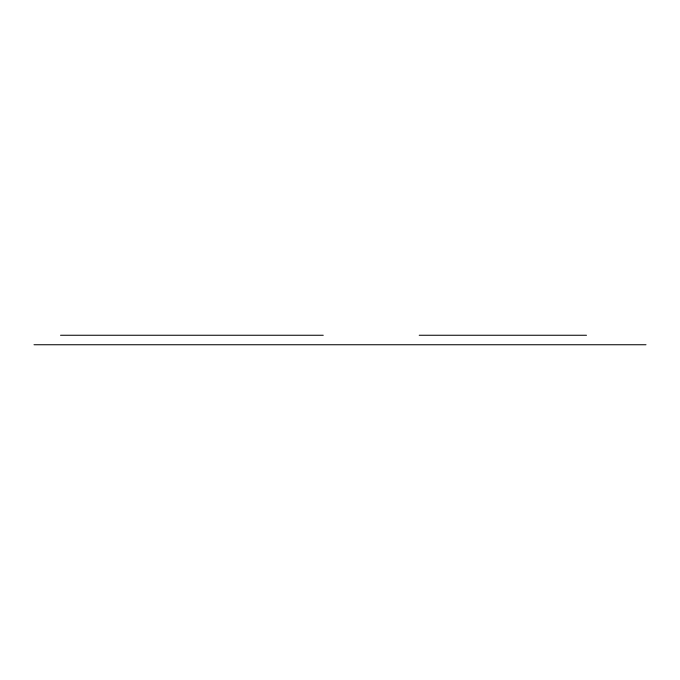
<?xml version="1.0" encoding="UTF-8"?>
<svg xmlns="http://www.w3.org/2000/svg" width="680" height="680" viewBox="0 0 680 680"><rect width="100%" height="100%" fill="white"/><g stroke="black" fill="none" stroke-linecap="round" stroke-linejoin="round"><path stroke-width="1.02" d="M60.537 335.257L323.247 335.257M419.212 335.257L586.491 335.257M34 344.743L646 344.743"/></g></svg>
